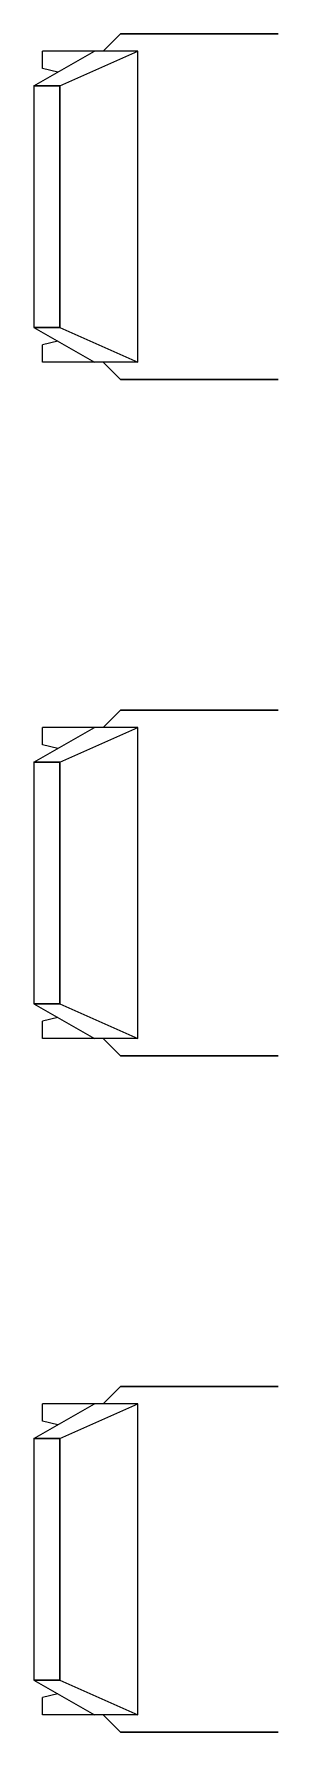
# Model space of a CAD drawing. Header units: centimetres. Extents: x -5566 to 5867, y -120 to 4683.
# Drawn here: x -4841.8 to -4809.4, y 325.4 to 551.4 of the extents above; entities that cross this region are included whole.
import ezdxf

# ---------------------------------------------------------------- set-up
doc = ezdxf.new("R2010")
doc.units = ezdxf.units.CM
doc.layers.add('G-IMPT', color=8, linetype='Continuous', lineweight=13)
doc.layers.add('I-FURN', color=30, linetype='Continuous', lineweight=13)

# ---------------------------------------------------------------- blocks, each defined once
blk = doc.blocks.new('AR_FUR_Chair_Armless - 12ZSTG16_dwg-385050-Level _9_00')
at = {"layer": 'G-IMPT', "lineweight": 5}
for p, q in [((-48.26, 20.68), (-45.96, 22.98)), ((-45.96, 22.98), (-48.26, 20.68)), ((-45.96, 22.98), (-25, 22.98)), ((-25, 22.98), (-45.96, 22.98)), ((-57.45, 16.09), (-49.41, 20.68)), ((-57.45, 16.09), (-49.41, 20.68)), ((-56.3, 20.68), (-56.3, 18.38)), ((-49.41, 20.68), (-56.3, 20.68)), ((-54.01, 16.09), (-43.66, 20.68)), ((-54.01, 16.09), (-43.66, 20.68)), ((-43.66, 20.68), (-49.41, 20.68)), ((-43.66, 20.68), (-43.66, -20.68)), ((-54.3, 17.89), (-56.3, 18.38)), ((-57.45, -16.09), (-57.45, 16.09)), ((-57.45, 16.09), (-54.01, 16.09)), ((-57.45, -16.09), (-57.45, 16.09)), ((-54.01, 16.09), (-57.45, 16.09)), ((-54.01, -16.09), (-54.01, 16.09)), ((-54.01, 16.09), (-54.01, -16.09)), ((-57.45, -16.09), (-54.01, -16.09)), ((-57.45, -16.09), (-49.41, -20.68)), ((-54.01, -16.09), (-57.45, -16.09)), ((-57.45, -16.09), (-49.41, -20.68)), ((-54.3, -17.89), (-56.3, -18.38)), ((-54.01, -16.09), (-43.66, -20.68)), ((-54.01, -16.09), (-43.66, -20.68)), ((-56.3, -18.38), (-56.3, -20.68)), ((-49.41, -20.68), (-56.3, -20.68)), ((-43.66, -20.68), (-49.41, -20.68)), ((-45.96, -22.98), (-48.26, -20.68)), ((-45.96, -22.98), (-48.26, -20.68)), ((-45.96, -22.98), (-25, -22.98)), ((-25, -22.98), (-45.96, -22.98))]:
    blk.add_line(p, q, dxfattribs=at)
blk = doc.blocks.new('AR_FUR_Chair_Armless - AR_FUR_Chair_Armless-1211962-Level _9_00')
at = {"extrusion": (0, 0, -1), "zscale": -1, "rotation": 180}
blk.add_blockref('AR_FUR_Chair_Armless - 12ZSTG16_dwg-385050-Level _9_00', (0, 0), dxfattribs=at)

msp = doc.modelspace()

# ---------------------------------------------------------------- block references
at = {"layer": 'I-FURN'}
for p in [(-4784.38, 528.41), (-4784.38, 438.41), (-4784.38, 348.41)]:
    msp.add_blockref('AR_FUR_Chair_Armless - AR_FUR_Chair_Armless-1211962-Level _9_00', p, dxfattribs=at)

doc.saveas('drawing.dxf')
